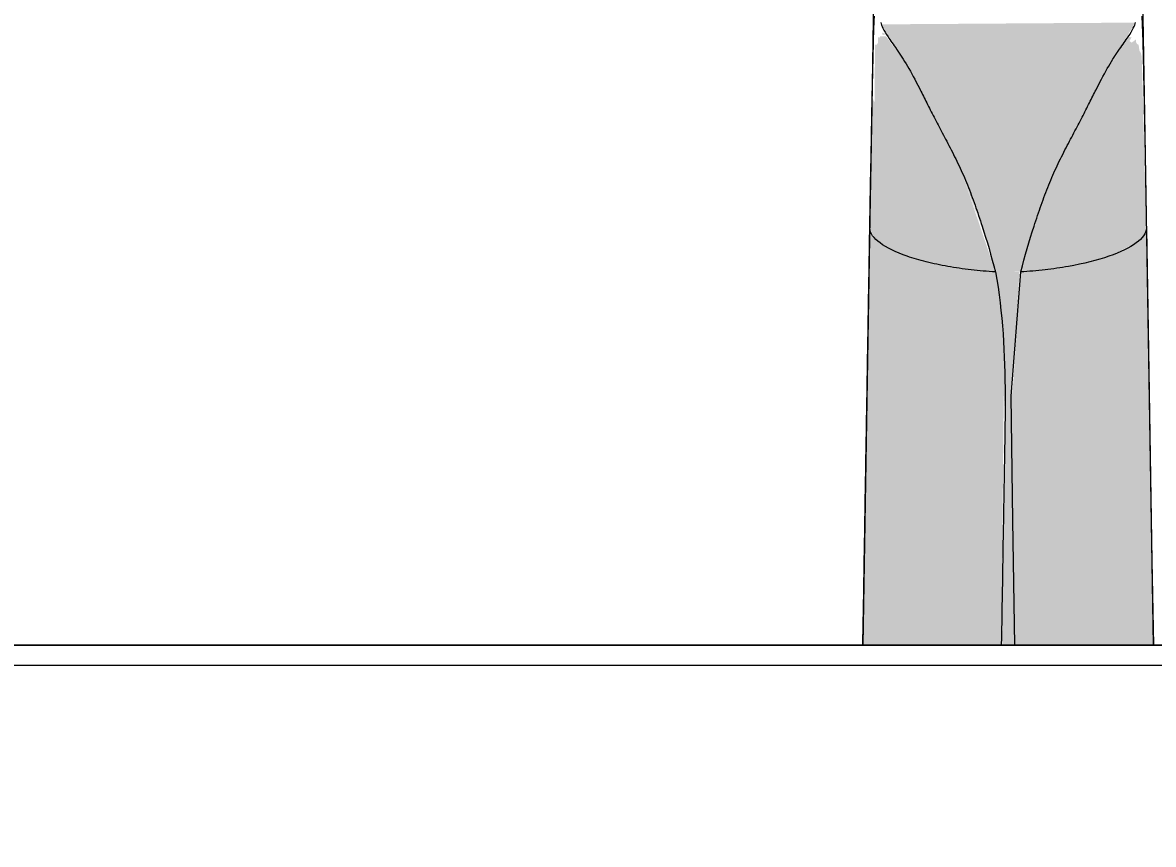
# Model space of a CAD drawing. Header units: millimetres. Extents: x 855 to 60035, y -2615 to 8200.
# Drawn here: x 32092.4 to 32271, y 668.5 to 798.4 of the extents above; entities that cross this region are included whole.
import ezdxf

# ---------------------------------------------------------------- set-up
doc = ezdxf.new("R2010")
doc.units = ezdxf.units.MM
for name, color, linetype, lineweight in [('0-1', 7, 'Continuous', 9), ('A-ANNO-DIMS', 7, 'Continuous', 9), ('A-ANNO-DIMS-25', 7, 'Continuous', 9), ('A-WALL-PATT', 7, 'Continuous', 9), ('P-SANR-FIXT', 7, 'Continuous', 9)]:
    doc.layers.add(name, color=color, linetype=linetype, lineweight=lineweight)
doc.layers.add('0-2', color=7, linetype='Continuous', lineweight=9, transparency=0.7)
doc.layers.add('I-FURN-6', color=7, linetype='Continuous', lineweight=9, true_color=0xc0c0c0)
doc.styles.add('ISOCPEUR_2', font='isocpeur.ttf', dxfattribs={"width": 0.9, "height": 62.5})
doc.dimstyles.new('ISO-2_5_0_9К_БОЛЬШОЙ_1', dxfattribs={"dimscale": 304.8, "dimtxt": 62.248823, "dimasz": 0.123031, "dimexe": 0.098425, "dimexo": 0.246063, "dimgap": 0, "dimtad": 1, "dimdec": 0, "dimrnd": 10, "dimzin": 0, "dimdsep": 46, "dimtxsty": 'ISOCPEUR_2', "dimblk1": 'OBLIQUE', "dimblk2": 'OBLIQUE', "dimsah": 1, "dimcen": 0.09, "dimdle": 0.098425, "dimazin": 0, "dimtfac": 1, "dimtdec": 4, "dimtix": 1, "dimtmove": 0, "dimatfit": 3, "dimfxl": 1, "dimtvp": 1, "dimtolj": 1, "dimtzin": 0, "dimarcsym": 2})

# ---------------------------------------------------------------- blocks, each defined once
blk = doc.blocks.new('Мойка кухонная - Раковина Roca Victoria-N Unik 600х460 мм-30768662-Развертка 1_09-1')
at = {"layer": 'P-SANR-FIXT'}
for p, q in [((28660.2, 700), (28120.2, 700)), ((28106.09, 696.82), (28673.75, 696.82))]:
    blk.add_line(p, q, dxfattribs=at)
blk = doc.blocks.new('смеситель для раковины - Default-30607276-Развертка 1_09-1')
at = {"layer": '0-2'}
for points in [[(28390.67, 758.99), (28392.2, 759), (28397.22, 773.94), (28406.35, 791.91), (28410.3, 798.38), (28370.24, 798.1), (28372.53, 794.19), (28375.32, 789.57), (28383.77, 772.72), (28388.39, 758.99), (28390.45, 758.99)], [(28392.2, 758.99), (28399.72, 759.84), (28406.11, 761.45), (28410.02, 763.32), (28411.14, 764.26), (28411.59, 764.7), (28412.03, 765.85), (28411.3, 793.02), (28411.13, 793.66), (28410.94, 793.94), (28410.81, 794.88), (28410.55, 794.99), (28410.4, 795.29), (28410.4, 795.72), (28409.7, 795.21), (28409.36, 795.48), (28409.7, 796.05), (28409.15, 796.12), (28405.07, 789.56), (28396.62, 772.72), (28392.31, 759.31)], [(28367.26, 700), (28389.13, 700), (28389.53, 741.84), (28388.2, 758.99), (28380.68, 759.84), (28374.18, 761.49), (28370.57, 763.21), (28369.08, 764.43), (28368.8, 764.7), (28368.36, 765.85), (28367.31, 702.73)], [(28403.51, 700), (28413.13, 700), (28411.99, 765.74), (28411.14, 764.26), (28409.58, 763.06), (28407.3, 761.94), (28404.54, 760.99), (28399.72, 759.84), (28392.2, 758.92), (28390.7, 736.91), (28391.27, 700), (28402.85, 700)], [(28390.95, 700), (28391.27, 700), (28390.85, 741.75), (28392, 758.99), (28388.2, 758.99), (28389.69, 736.91), (28389.29, 700), (28390.45, 700)]]:
    blk.add_hatch(color=256, dxfattribs=at).paths.add_polyline_path(points)
h = blk.add_hatch(color=256, dxfattribs=at)
h.paths.add_polyline_path([(28368.82, 790.53), (28369.08, 789.93), (28368.86, 790.22)])
h.paths.add_polyline_path([(28388.2, 758.99), (28383.08, 774.14), (28379.71, 780.96), (28379.67, 781.05), (28374.3, 791.52), (28370.92, 796.23), (28370.02, 796.22), (28369.84, 795.96), (28369.66, 796.13), (28369.63, 795.15), (28369.44, 794.87), (28369.19, 794.87), (28369.1, 785.71), (28368.74, 786.66), (28368.4, 765.74), (28369.08, 764.43), (28370.91, 763.01), (28373.46, 761.79), (28376.57, 760.78), (28380.68, 759.84), (28387.49, 759.05)])
h.paths.add_polyline_path([(28370.44, 796.39), (28370.92, 796.59), (28370.24, 796.82)])
h = blk.add_hatch(color=256, dxfattribs=at)
h.paths.add_polyline_path([(28385.65, 766.9), (28383.08, 774.14), (28384.12, 771.64), (28385.35, 767.82)])
h.paths.add_polyline_path([(28378.03, 784.33), (28373.03, 793.44), (28375.32, 789.56), (28377.44, 785.46)])
h = blk.add_hatch(color=256, dxfattribs=at)
h.paths.add_polyline_path([(28392.2, 758.99), (28392.2, 758.99), (28397.22, 773.94), (28396.28, 771.67), (28392.2, 758.99)])
h.paths.add_polyline_path([(28400.69, 780.96), (28400.69, 780.96), (28401.13, 781.85)])
h.paths.add_polyline_path([(28402.04, 783.7), (28407.44, 793.55), (28405.07, 789.57), (28402.55, 784.68)])
at = {"layer": '0-1'}
for p, q in [((28369.08, 810.55), (28368.66, 785)), ((28411.31, 810.55), (28411.75, 783.84)), ((28368.66, 785), (28368.38, 767.51)), ((28411.75, 783.84), (28412.02, 767.82)), ((28412.02, 767.82), (28413.13, 700)), ((28368.38, 767.51), (28367.26, 700))]:
    blk.add_line(p, q, dxfattribs=at)
at = {"layer": '0-1', "flags": 128}
blk.add_lwpolyline([(28368.73, 786.01), (28368.87, 792.97), (28369, 797.56), (28369.07, 798.93)], dxfattribs=at)
at = {"layer": 'P-SANR-FIXT'}
for p, q in [((28367.26, 700), (28367.26, 700)), ((28391.27, 700), (28389.13, 700)), ((28413.14, 700), (28413.13, 700)), ((28413.13, 700), (28413.13, 700))]:
    blk.add_line(p, q, dxfattribs=at)
at = {"layer": 'P-SANR-FIXT', "flags": 128}
for points in [[(28412.04, 765.85), (28412.26, 753.09), (28412.48, 739.9), (28412.7, 726.6), (28412.92, 713.3), (28413.14, 700)], [(28391.27, 700), (28390.95, 719.68), (28390.67, 739.37), (28392.2, 758.99)], [(28413.13, 700), (28412.05, 700), (28408.97, 700), (28404.15, 700), (28398.06, 700), (28391.27, 700)]]:
    blk.add_lwpolyline(points, dxfattribs=at)
at = {"layer": 'P-SANR-FIXT'}
for points, knots in [([(28368.76, 787.37), (28368.78, 788.7), (28368.82, 790.46), (28368.86, 792.43), (28368.89, 793.73), (28368.92, 794.8), (28368.94, 795.65), (28368.96, 796.23), (28368.97, 796.65), (28368.98, 796.95), (28368.99, 797.22), (28369, 797.51), (28369.01, 797.8), (28369.03, 798.07), (28369.04, 798.35), (28369.06, 798.65), (28369.08, 799.01), (28369.09, 799.25), (28369.1, 799.4)], [0.3333333, 0.3333333, 0.3333333, 0.3333333, 0.4166667, 0.4583333, 0.5, 0.5416667, 0.5833333, 0.625, 0.6458333, 0.6666667, 0.6875, 0.7083333, 0.75, 0.7916667, 0.8333333, 0.875, 0.9166667, 1, 1, 1, 1]), ([(28370.1, 798.38), (28370.13, 798.16), (28370.36, 797.58), (28371.14, 796.22), (28372.53, 794.27), (28374.3, 791.65), (28375.83, 788.75), (28377.21, 785.99), (28378.33, 783.74), (28379.61, 781.29), (28381.04, 778.63), (28382.48, 775.77), (28383.8, 772.75), (28384.98, 769.57), (28386.5, 765.1), (28387.54, 761.5), (28388.2, 758.99)], [0, 0, 0, 0, 0.1, 0.2, 0.3, 0.4, 0.5, 0.55, 0.6, 0.65, 0.7, 0.75, 0.8, 0.85, 0.9, 1, 1, 1, 1]), ([(28392.2, 758.99), (28392.86, 761.5), (28393.9, 765.1), (28395.42, 769.57), (28396.6, 772.75), (28397.92, 775.77), (28399.36, 778.63), (28400.78, 781.29), (28402.07, 783.74), (28403.18, 785.99), (28404.57, 788.75), (28406.1, 791.65), (28407.86, 794.27), (28409.25, 796.22), (28410.04, 797.58), (28410.27, 798.16), (28410.3, 798.38)], [0, 0, 0, 0, 0.1, 0.15, 0.2, 0.25, 0.3, 0.35, 0.4, 0.45, 0.5, 0.6, 0.7, 0.8, 0.9, 1, 1, 1, 1]), ([(28411.3, 799.4), (28411.31, 799.28), (28411.33, 799.02), (28411.36, 798.49), (28411.38, 798), (28411.4, 797.41), (28411.42, 796.71), (28411.45, 795.93), (28411.47, 795.1), (28411.5, 794.2), (28411.52, 793.21), (28411.54, 792.36), (28411.56, 791.66), (28411.57, 791.14), (28411.58, 790.63), (28411.59, 789.95), (28411.61, 789.1), (28411.63, 788.02), (28411.65, 787.09), (28411.66, 786.53), (28411.66, 786.4)], [0, 0, 0, 0, 0.0714286, 0.1071429, 0.1428571, 0.1785714, 0.2142857, 0.25, 0.2857143, 0.3214286, 0.3571429, 0.3928571, 0.4107143, 0.4285714, 0.4464286, 0.4642857, 0.5, 0.5357143, 0.5714286, 0.5821819, 0.5821819, 0.5821819, 0.5821819]), ([(28411.66, 786.4), (28411.68, 785.88), (28411.69, 785.1), (28411.71, 784.28), (28411.71, 784.05)], [0.58218187, 0.58218187, 0.58218187, 0.58218187, 0.625, 0.64197919, 0.64197919, 0.64197919, 0.64197919]), ([(28411.71, 784.05), (28411.72, 783.54), (28411.74, 782.25), (28411.79, 780.1), (28411.85, 776.64), (28411.93, 771.98), (28412, 767.95), (28412.04, 765.85)], [0.6419792, 0.6419792, 0.6419792, 0.6419792, 0.6785714, 0.7321429, 0.7857143, 0.8928571, 1, 1, 1, 1]), ([(28367.26, 700), (28367.33, 703.69), (28367.42, 709.23), (28367.54, 716.62), (28367.63, 722.16), (28367.72, 727.71), (28367.82, 733.28), (28367.91, 738.82), (28368, 744.32), (28368.09, 749.76), (28368.21, 756.96), (28368.3, 762.31), (28368.36, 765.85)], [0, 0, 0, 0, 0.166667, 0.25, 0.333333, 0.416667, 0.5, 0.583333, 0.666667, 0.75, 0.833333, 1, 1, 1, 1]), ([(28388.2, 758.99), (28386.91, 759.06), (28384.34, 759.27), (28380.63, 759.81), (28377.21, 760.54), (28373.18, 761.72), (28369.53, 763.53), (28368.4, 765.09), (28368.36, 765.85)], [0, 0, 0, 0, 0.125, 0.25, 0.375, 0.5, 0.75, 1, 1, 1, 1]), ([(28412.03, 765.85), (28411.96, 764.34), (28408.67, 761.91), (28401, 759.99), (28396.05, 759.27), (28393.48, 759.06), (28392.2, 758.99)], [0, 0, 0, 0, 0.5, 0.75, 0.875, 1, 1, 1, 1]), ([(28388.2, 758.99), (28389.39, 752.52), (28389.86, 742.65), (28389.62, 729.53), (28389.39, 716.4), (28389.24, 706.56), (28389.13, 700)], [-1, -1, -1, -1, -0.666667, -0.5, -0.333333, 0, 0, 0, 0]), ([(28367.26, 700), (28367.28, 700), (28367.93, 700), (28370.2, 700), (28372.48, 700), (28375.32, 700), (28378.59, 700), (28382.27, 700), (28385.7, 700), (28388.67, 700), (28392.09, 700), (28396.17, 700), (28400.2, 700), (28403.02, 700), (28405.04, 700), (28406.89, 700), (28409.01, 700), (28412.09, 700), (28413.11, 700), (28413.14, 700)], [0, 0, 0, 0, 0.111111, 0.166667, 0.222222, 0.277778, 0.333333, 0.388889, 0.444444, 0.479167, 0.513889, 0.583333, 0.652778, 0.6875, 0.722222, 0.756944, 0.791667, 0.861111, 1, 1, 1, 1]), ([(28367.26, 700), (28367.28, 700), (28367.93, 700), (28370.2, 700), (28372.48, 700), (28375.32, 700), (28378.59, 700), (28382.27, 700), (28385.7, 700), (28388.67, 700), (28392.09, 700), (28396.17, 700), (28400.2, 700), (28403.02, 700), (28405.04, 700), (28406.89, 700), (28409.01, 700), (28412.09, 700), (28413.11, 700), (28413.14, 700)], [0, 0, 0, 0, 0.111111, 0.166667, 0.222222, 0.277778, 0.333333, 0.388889, 0.444444, 0.479167, 0.513889, 0.583333, 0.652778, 0.6875, 0.722222, 0.756944, 0.791667, 0.861111, 1, 1, 1, 1]), ([(28389.13, 700), (28384.5, 700), (28377.64, 700), (28371.12, 700), (28368.01, 700), (28367.26, 700), (28367.26, 700)], [-1, -1, -1, -1, -0.6, -0.4, -0.2, 0, 0, 0, 0]), ([(28389.13, 700), (28384.5, 700), (28377.64, 700), (28371.12, 700), (28368.01, 700), (28367.26, 700), (28367.26, 700)], [-1, -1, -1, -1, -0.6, -0.4, -0.2, 0, 0, 0, 0]), ([(28368.62, 700), (28369.07, 700), (28370.2, 700), (28372.48, 700), (28375.32, 700), (28378.59, 700), (28382.27, 700), (28385.7, 700), (28388.67, 700), (28390.38, 700), (28391.22, 700)], [0.1111111, 0.1111111, 0.1111111, 0.1111111, 0.1666667, 0.2222222, 0.2777778, 0.3333333, 0.3888889, 0.4444444, 0.4791667, 0.5138889, 0.5138889, 0.5138889, 0.5138889]), ([(28394.21, 700), (28394.86, 700), (28397.14, 700), (28400.2, 700), (28403.02, 700), (28405.04, 700), (28406.89, 700), (28409.01, 700), (28410.68, 700), (28411.56, 700), (28411.78, 700)], [0.5555556, 0.5555556, 0.5555556, 0.5555556, 0.5833333, 0.6527778, 0.6875, 0.7222222, 0.7569444, 0.7916667, 0.8611111, 0.8888889, 0.8888889, 0.8888889, 0.8888889])]:
    blk.add_open_spline(points, degree=3, knots=knots, dxfattribs=at)
for points in [[(28368.58, 777.87), (28368.61, 779.67), (28368.67, 783.1), (28368.73, 786.05), (28368.76, 787.37)], [(28368.36, 765.85), (28368.4, 768.06), (28368.47, 772.28), (28368.54, 776.07), (28368.58, 777.87)], [(28367.26, 700), (28367.28, 700), (28367.55, 700), (28368.12, 700)], [(28391.22, 700), (28392.23, 700), (28393.22, 700), (28394.21, 700)], [(28412.26, 700), (28412.83, 700), (28413.12, 700), (28413.14, 700)]]:
    blk.add_open_spline(points, degree=3, dxfattribs=at)
blk = doc.blocks.new('DIMBLOCK16-Развертка 1_09-1')
at = {"layer": 'A-ANNO-DIMS-25'}
for p, q in [((32248.02, 925), (32248.02, 1032.2)), ((32547.46, 775), (32547.46, 1032.2)), ((32577.46, 1002.2), (32248.02, 1002.2)), ((32248.02, 1002.2), (32248.02, 925)), ((32547.46, 1002.2), (32547.46, 775))]:
    blk.add_line(p, q, dxfattribs=at)
at = {"layer": 'A-ANNO-DIMS-25', "lineweight": 20}
for p, q in [((32248.02, 1002.2), (32266.77, 1020.95)), ((32547.46, 1002.2), (32566.21, 1020.95)), ((32248.02, 1002.2), (32229.27, 983.45)), ((32547.46, 1002.2), (32528.71, 983.45))]:
    blk.add_line(p, q, dxfattribs=at)
at = {"layer": 'A-ANNO-DIMS-25', "color": 0, "insert": (32338.48, 1083.86), "char_height": 62.5, "width": 142.2146, "attachment_point": 1, "line_spacing_factor": 1.149209, "style": 'ISOCPEUR_2'}
blk.add_mtext('300', dxfattribs=at)
blk = doc.blocks.new('_Oblique')
at = {"color": 0, "linetype": 'ByBlock', "lineweight": -2}
blk.add_line((-0.5, -0.5), (0.5, 0.5), dxfattribs=at)
blk = doc.blocks.new('DIMBLOCK17-Развертка 1_09-1')
at = {"layer": 'A-ANNO-DIMS-25'}
for p, q in [((31947.46, 775), (31947.46, 1032.2)), ((32248.02, 925), (32248.02, 1032.2)), ((32248.02, 1002.2), (31947.46, 1002.2)), ((31947.46, 1002.2), (31947.46, 775)), ((32248.02, 1002.2), (32248.02, 925))]:
    blk.add_line(p, q, dxfattribs=at)
at = {"layer": 'A-ANNO-DIMS-25', "lineweight": 20}
for p, q in [((31947.46, 1002.2), (31966.21, 1020.95)), ((32248.02, 1002.2), (32266.77, 1020.95)), ((31947.46, 1002.2), (31928.71, 983.45)), ((32248.02, 1002.2), (32229.27, 983.45))]:
    blk.add_line(p, q, dxfattribs=at)
at = {"layer": 'A-ANNO-DIMS-25', "color": 0, "insert": (32038.48, 1083.86), "char_height": 62.5, "width": 142.2146, "attachment_point": 1, "line_spacing_factor": 1.149209, "style": 'ISOCPEUR_2'}
blk.add_mtext('300', dxfattribs=at)

msp = doc.modelspace()

# ---------------------------------------------------------------- hatches: boundary and pattern name
at = {"layer": 'A-WALL-PATT'}
h = msp.add_hatch(dxfattribs=at)
h.set_pattern_fill('FP_12', color=256, style=0, pattern_type=2)
h.set_pattern_definition([(90, (31397.32, 0), (-300, 2e-14), []), (180, (31397.32, 0), (-4e-14, -300), [])])
h.paths.add_polyline_path([(31908.41, 0), (33231.57, 0), (33231.57, 50), (33246.57, 50), (33246.57, 1800), (31397.82, 1800), (31397.82, 400.37), (31424.78, 300), (31697.32, 300), (31697.32, 270), (31767.82, 270), (31782.82, 4.9), (31797.99, 0.84), (31794.86, 0), (31797.99, 0)])
h.paths.add_polyline_path([(32452.19, 100), (31947.46, 100), (31947.46, 700), (31979.48, 700), (31979.48, 827.76), (31991.35, 827.76), (31991.35, 841.08), (31991.85, 841.58), (31998.4, 841.87), (31998.69, 842.57), (31998.65, 852.23), (31997.31, 852.23), (31996.81, 852.73), (31996.81, 875.02), (31997.31, 875.52), (32002.13, 876.03), (32006.98, 876.2), (32015.26, 875.67), (32016.64, 875.52), (32017.14, 875.02), (32017.14, 852.73), (32016.64, 852.23), (32015.26, 852.23), (32015.55, 841.87), (32016.25, 841.58), (32022.1, 841.58), (32022.6, 841.08), (32022.6, 827.76), (32034.48, 827.76), (32034.48, 700), (32225.09, 700), (32227.28, 814.99), (32227.16, 818.51), (32227.45, 824.5), (32227.78, 831.03), (32228.23, 845.54), (32267.82, 845.27), (32268.08, 844.34), (32268.15, 842.1), (32267.86, 842.05), (32268.43, 826.19), (32268.7, 825.28), (32268.49, 824.77), (32269.3, 796.84), (32269.12, 793.29), (32269.18, 791.84), (32269.39, 790.87), (32270.86, 705.72), (32270.95, 700), (32547.46, 700), (32547.46, 100)])
h.paths.add_polyline_path([(32227.12, 792.45), (32227.18, 794.62), (32227.18, 795.15), (32227.66, 794.88), (32227.73, 795.24), (32227.87, 795.77), (32227.89, 796.13), (32228.06, 796.31), (32228.26, 796.39), (32228.93, 796.39), (32227.92, 798.38), (32228.02, 806.6), (32227.82, 807.46), (32227.53, 809.09), (32227.27, 809.63), (32227, 801.16), (32226.9, 792.91), (32227.11, 792.48)])
h.paths.add_polyline_path([(32268.95, 793.66), (32269.28, 795.45), (32268.63, 806.33), (32268.46, 806.23), (32268.26, 806.72), (32268.01, 807.13), (32267.86, 806.72), (32267.89, 805.19), (32267.86, 805.03), (32267.97, 798.07), (32267.16, 796.1), (32267.43, 795.9), (32267.18, 795.43), (32267.54, 795.2), (32268.05, 795.27), (32268.32, 795.41), (32268.64, 795.75), (32268.64, 794.88), (32268.73, 794.89), (32268.92, 793.7)])
h.paths.add_polyline_path([(32228.26, 796.39), (32228.06, 796.98), (32228.75, 796.5)])
h.paths.add_polyline_path([(32268.77, 812.51), (32268.53, 814.01), (32268.37, 813.5), (32268.46, 812.83), (32268.71, 812.58)])
h.paths.add_polyline_path([(32227.28, 812.51), (32227.59, 813.25), (32227.49, 813.6), (32227.29, 813.57), (32227.29, 813.07)])
h.paths.add_polyline_path([(32227.62, 813.9), (32227.37, 814.41), (32227.6, 813.92)])
h.paths.add_polyline_path([(32227.91, 814.71), (32227.61, 814.92), (32227.87, 814.72)])
h.paths.add_polyline_path([(32268.28, 814.85), (32268.72, 815.22), (32268.54, 815.22), (32268.27, 814.98)])
h.paths.add_polyline_path([(32227.89, 815.05), (32227.6, 815.24), (32227.87, 815.05)])
h.paths.add_polyline_path([(32227.57, 839.72), (32227.64, 843.11), (32227.58, 839.8)])

# ---------------------------------------------------------------- linework, layer by layer
at = {"layer": 'I-FURN-6'}
msp.add_line((31947.46, 700), (32547.46, 700), dxfattribs=at)

# ---------------------------------------------------------------- block references
at = {"layer": 'P-SANR-FIXT'}
for name in ['смеситель для раковины - Default-30607276-Развертка 1_09-1', 'Мойка кухонная - Раковина Roca Victoria-N Unik 600х460 мм-30768662-Развертка 1_09-1']:
    msp.add_blockref(name, (3857.82, 0), dxfattribs=at)

# ---------------------------------------------------------------- dimensions: what is measured, and where the dimension line sits
at = {"layer": 'A-ANNO-DIMS'}
for base, p1, p2, override, picture, middle in [((31947.46, 1002.2), (32248.02, 850), (31947.46, 700), {"dimpost": '<>', "dimfxl": 335.913406}, 'DIMBLOCK17-Развертка 1_09-1', (32097.74, 1033.45)), ((32248.02, 1002.2), (32547.46, 700), (32248.02, 850), {"dimpost": '<>', "dimfxl": 334.907176}, 'DIMBLOCK16-Развертка 1_09-1', (32397.74, 1033.45))]:
    dim = msp.add_linear_dim(base=base, p1=p1, p2=p2, dimstyle='ISO-2_5_0_9К_БОЛЬШОЙ_1', override=override, dxfattribs=at)
    dim.commit()
    dim.dimension.update_dxf_attribs({"geometry": picture, "text_midpoint": middle})

doc.saveas('drawing.dxf')
